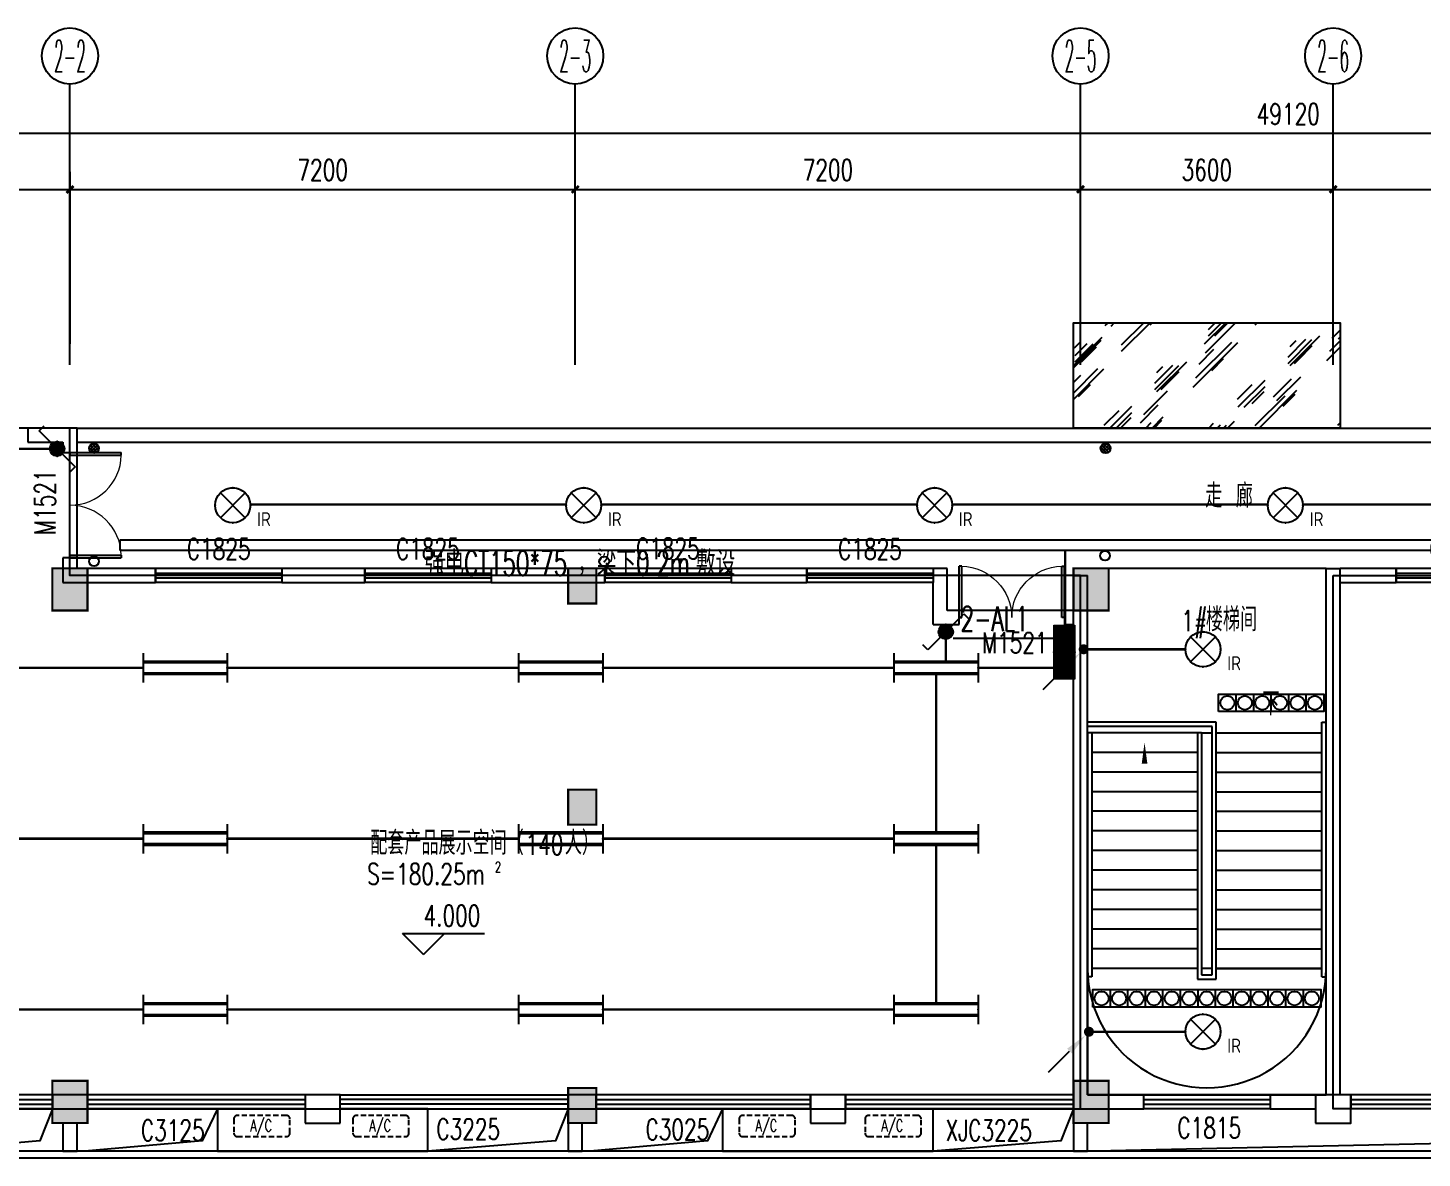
# Model space of a CAD drawing. Extents: x -9422388 to 15610651, y -1992469 to 953794.
# Drawn here: x -2870052 to -2850184, y -207483 to -191383 of the extents above; entities that cross this region are included whole.
import ezdxf
from ezdxf.enums import TextEntityAlignment as Align

# ---------------------------------------------------------------- set-up
doc = ezdxf.new("R2010")
doc.units = 0
doc.header["$LTSCALE"] = 1000
doc.linetypes.add('( Hidden )', pattern=[0.375, 0.25, -0.125])
for name, color, linetype in [('A-FLOR-HVAC', 4, 'Continuous'), ('AXIS_TEXT', 7, 'Continuous'), ('C-KZ', 2, 'Continuous'), ('C-Z-HATCH', 253, 'Continuous'), ('CABLETRAY', 4, 'Continuous'), ('DIM-箱柜', 3, 'Continuous'), ('DIM_SYMB', 3, 'Continuous'), ('EQUIP-照明', 3, 'Continuous'), ('EQUIP-箱柜', 3, 'Continuous'), ('LWIRE', 4, 'Continuous'), ('TEL_TEXT', 7, 'Continuous'), ('WINDOW_TEXT', 7, 'Continuous'), ('WIRE-照明', 1, 'Continuous')]:
    doc.layers.add(name, color=color, linetype=linetype)
doc.styles.add('_TCH_AXIS', font='COMPLEX', dxfattribs={"bigfont": 'GBCBIG'})
doc.styles.add('_TCH_DIM', font='SIMPLEX', dxfattribs={"bigfont": 'GBCBIG'})
doc.styles.add('_TCH_DIM_T3', font='SIMPLEX', dxfattribs={"width": 0.705882, "bigfont": 'GBCBIG'})
doc.styles.add('_TCH_WINDOW', font='SIMPLEX', dxfattribs={"height": 3.5, "bigfont": 'GBCBIG'})
doc.styles.add('_TEL_ATTDEF', font='GBENOR', dxfattribs={"width": 0.8, "height": 3, "bigfont": 'GBCBIG'})
doc.styles.add('_TEL_DIM', font='SIMPLEX', dxfattribs={"width": 0.8, "height": 3.5, "bigfont": 'HZTXT'})
doc.styles.add('COMPLEX', font='COMPLEX')
doc.styles.get("Standard").update_dxf_attribs({"font": 'gbenor.shx', "bigfont": 'gbcbig.shx'})
doc.dimstyles.new('_TCH_ARCH&&100', dxfattribs={"dimtxt": 297.5, "dimasz": 100, "dimexe": 250, "dimexo": 300, "dimgap": 126.25, "dimtad": 1, "dimdec": 0, "dimzin": 0, "dimdsep": 46, "dimtxsty": '_TCH_DIM_T3', "dimblk": 'ARCHTICK', "dimcen": 0.09, "dimclrt": 7, "dimazin": 2, "dimtfac": 1, "dimtdec": 0, "dimtix": 1, "dimtmove": 2, "dimatfit": 3, "dimfxl": 0, "dimtolj": 1, "dimtzin": 0, "dimarcsym": 0})

# ---------------------------------------------------------------- blocks, each defined once
blk = doc.blocks.new('KTWJ1')
at = {"layer": 'A-FLOR-HVAC', "color": 0, "linetype": '( Hidden )', "ltscale": 0.3}
blk.add_lwpolyline([(152982, -14209, 0.414214), (153032, -14259), (153732, -14259, 0.414214), (153782, -14209), (153782, -14009, 0.414214), (153732, -13959), (153032, -13959, 0.414214), (152982, -14009)], format="xyb", close=True, dxfattribs=at)
at = {"layer": 'A-FLOR-HVAC', "color": 0, "style": '_TCH_WINDOW', "width": 0.705882}
blk.add_text('A/C', height=170, dxfattribs=at).set_placement((153214, -14188))
blk = doc.blocks.new('宿舍楼柱网2')
at = {"layer": 'C-Z-HATCH'}
h = blk.add_hatch(color=0, dxfattribs=at)
h.dxf.hatch_style = 1
h.paths.add_polyline_path([(104550, 330556), (105050, 330556), (105050, 329956), (104550, 329956)])
h = blk.add_hatch(color=0, dxfattribs=at)
h.dxf.hatch_style = 1
h.paths.add_polyline_path([(111900, 330556), (112300, 330556), (112300, 330056), (111900, 330056)])
h = blk.add_hatch(color=0, dxfattribs=at)
h.dxf.hatch_style = 1
h.paths.add_polyline_path([(119100, 330556), (119600, 330556), (119600, 329956), (119100, 329956)])
h = blk.add_hatch(color=0, dxfattribs=at)
h.dxf.hatch_style = 1
h.paths.add_polyline_path([(111900, 327406), (112300, 327406), (112300, 326906), (111900, 326906)])
h = blk.add_hatch(color=0, dxfattribs=at)
h.dxf.hatch_style = 1
h.paths.add_polyline_path([(104550, 323256), (105050, 323256), (105050, 322656), (104550, 322656)])
h = blk.add_hatch(color=0, dxfattribs=at)
h.dxf.hatch_style = 1
h.paths.add_polyline_path([(119100, 323256), (119600, 323256), (119600, 322656), (119100, 322656)])
h = blk.add_hatch(color=0, dxfattribs=at)
h.dxf.hatch_style = 1
h.paths.add_polyline_path([(111900, 323156), (112300, 323156), (112300, 322656), (111900, 322656)])
at = {"layer": 'C-KZ', "color": 0, "const_width": 30}
for points in [[(104550, 330556), (105050, 330556), (105050, 329956), (104550, 329956)], [(111900, 330556), (112300, 330556), (112300, 330056), (111900, 330056)], [(119100, 330556), (119600, 330556), (119600, 329956), (119100, 329956)], [(111900, 327406), (112300, 327406), (112300, 326906), (111900, 326906)], [(104550, 323256), (105050, 323256), (105050, 322656), (104550, 322656)], [(119100, 323256), (119600, 323256), (119600, 322656), (119100, 322656)], [(111900, 323156), (112300, 323156), (112300, 322656), (111900, 322656)]]:
    blk.add_lwpolyline(points, close=True, dxfattribs=at)
blk = doc.blocks.new('$WINLIB2D$00000001')
at = {"color": 0}
for points in [[(-0.5, 0.5), (-0.5, -0.5)], [(-0.5, 0.5), (0.5, 0.5)], [(0.5, -0.5), (0.5, 0.5)], [(0.5, 0.167), (-0.5, 0.167)], [(0.5, -0.167), (-0.5, -0.167)], [(-0.5, -0.5), (0.5, -0.5)]]:
    blk.add_lwpolyline(points, dxfattribs=at)
blk = doc.blocks.new('$TCHSYS$WIN2D')
at = {"color": 0}
for p, q in [((-0.5, 0.5), (0.5, 0.5)), ((-0.5, 0.5), (-0.5, -0.5)), ((0.5, 0.5), (0.5, -0.5)), ((0.5, 0.1667), (-0.5, 0.1667)), ((0.5, -0.1667), (-0.5, -0.1667)), ((-0.5, -0.5), (0.5, -0.5))]:
    blk.add_line(p, q, dxfattribs=at)
blk = doc.blocks.new('$DorLib2D$00000002')
at = {"color": 0}
for p, q in [((-0.5, 0), (-0.5, 0.4875)), ((-0.475, 0.4875), (-0.5, 0.4875)), ((-0.475, 0), (-0.475, 0.4875)), ((0.475, 0), (0.475, 0.4875)), ((0.475, 0.4875), (0.5, 0.4875)), ((0.5, 0), (0.5, 0.4875)), ((-0.5, 0), (-0.475, 0)), ((0.5, 0), (0.475, 0))]:
    blk.add_line(p, q, dxfattribs=at)
at = {"color": 0, "lineweight": 13}
for centre, start, end in [((-0.4875, 0), 0, 88.53072), ((0.4875, 0), 91.46928, 180)]:
    blk.add_arc(centre, 0.4875, start, end, dxfattribs=at)
blk = doc.blocks.new('_ArchTick')
at = {"color": 0, "linetype": 'ByBlock', "const_width": 0.4}
blk.add_lwpolyline([(-0.5, -0.5), (0.5, 0.5)], dxfattribs=at)
blk = doc.blocks.new('*D2853')
at = {"color": 0, "lineweight": -2, "transparency": 16777216}
for p, q in [((1474530, -187593), (1474530, -184343)), ((1523650, -187593), (1523650, -184343)), ((1474530, -184593), (1523650, -184593))]:
    blk.add_line(p, q, dxfattribs=at)
at = {"layer": 'Defpoints', "color": 0, "transparency": 16777216}
for p in [(1523650, -184593), (1474530, -187893), (1523650, -187893)]:
    blk.add_point(p, dxfattribs=at)
at = {"color": 0, "lineweight": -2, "transparency": 16777216, "xscale": 100, "yscale": 100, "zscale": 100, "rotation": 180}
blk.add_blockref('_ArchTick', (1474530, -184593), dxfattribs=at)
at = {"color": 0, "lineweight": -2, "transparency": 16777216, "xscale": 100, "yscale": 100, "zscale": 100}
blk.add_blockref('_ArchTick', (1523650, -184593), dxfattribs=at)
at = {"color": 7, "transparency": 16777216, "insert": (1499090, -184318), "char_height": 297.5, "attachment_point": 5, "style": '_TCH_DIM_T3'}
blk.add_mtext('\\A1;49120', dxfattribs=at)
blk = doc.blocks.new('*D2854')
at = {"color": 0, "lineweight": -2, "transparency": 16777216}
for p, q in [((1474530, -187593), (1474530, -185143)), ((1481730, -187593), (1481730, -185143)), ((1474530, -185393), (1481730, -185393))]:
    blk.add_line(p, q, dxfattribs=at)
at = {"layer": 'Defpoints', "color": 0, "transparency": 16777216}
for p in [(1481730, -185393), (1474530, -187893), (1481730, -187893)]:
    blk.add_point(p, dxfattribs=at)
at = {"color": 0, "lineweight": -2, "transparency": 16777216, "xscale": 100, "yscale": 100, "zscale": 100, "rotation": 180}
blk.add_blockref('_ArchTick', (1474530, -185393), dxfattribs=at)
at = {"color": 0, "lineweight": -2, "transparency": 16777216, "xscale": 100, "yscale": 100, "zscale": 100}
blk.add_blockref('_ArchTick', (1481730, -185393), dxfattribs=at)
at = {"color": 7, "transparency": 16777216, "insert": (1478130, -185118), "char_height": 297.5, "attachment_point": 5, "style": '_TCH_DIM_T3'}
blk.add_mtext('\\A1;7200', dxfattribs=at)
blk = doc.blocks.new('*D2855')
at = {"color": 0, "lineweight": -2, "transparency": 16777216}
for p, q in [((1481730, -187593), (1481730, -185143)), ((1488930, -187593), (1488930, -185143)), ((1481730, -185393), (1488930, -185393))]:
    blk.add_line(p, q, dxfattribs=at)
at = {"layer": 'Defpoints', "color": 0, "transparency": 16777216}
for p in [(1488930, -185393), (1481730, -187893), (1488930, -187893)]:
    blk.add_point(p, dxfattribs=at)
at = {"color": 0, "lineweight": -2, "transparency": 16777216, "xscale": 100, "yscale": 100, "zscale": 100, "rotation": 180}
blk.add_blockref('_ArchTick', (1481730, -185393), dxfattribs=at)
at = {"color": 0, "lineweight": -2, "transparency": 16777216, "xscale": 100, "yscale": 100, "zscale": 100}
blk.add_blockref('_ArchTick', (1488930, -185393), dxfattribs=at)
at = {"color": 7, "transparency": 16777216, "insert": (1485330, -185118), "char_height": 297.5, "attachment_point": 5, "style": '_TCH_DIM_T3'}
blk.add_mtext('\\A1;7200', dxfattribs=at)
blk = doc.blocks.new('*D2856')
at = {"color": 0, "lineweight": -2, "transparency": 16777216}
for p, q in [((1488930, -187593), (1488930, -185143)), ((1496130, -187593), (1496130, -185143)), ((1488930, -185393), (1496130, -185393))]:
    blk.add_line(p, q, dxfattribs=at)
at = {"layer": 'Defpoints', "color": 0, "transparency": 16777216}
for p in [(1496130, -185393), (1488930, -187893), (1496130, -187893)]:
    blk.add_point(p, dxfattribs=at)
at = {"color": 0, "lineweight": -2, "transparency": 16777216, "xscale": 100, "yscale": 100, "zscale": 100, "rotation": 180}
blk.add_blockref('_ArchTick', (1488930, -185393), dxfattribs=at)
at = {"color": 0, "lineweight": -2, "transparency": 16777216, "xscale": 100, "yscale": 100, "zscale": 100}
blk.add_blockref('_ArchTick', (1496130, -185393), dxfattribs=at)
at = {"color": 7, "transparency": 16777216, "insert": (1492530, -185118), "char_height": 297.5, "attachment_point": 5, "style": '_TCH_DIM_T3'}
blk.add_mtext('\\A1;7200', dxfattribs=at)
blk = doc.blocks.new('*D2857')
at = {"color": 0, "lineweight": -2, "transparency": 16777216}
for p, q in [((1496130, -187593), (1496130, -185143)), ((1499730, -187593), (1499730, -185143)), ((1496130, -185393), (1499730, -185393))]:
    blk.add_line(p, q, dxfattribs=at)
at = {"layer": 'Defpoints', "color": 0, "transparency": 16777216}
for p in [(1499730, -185393), (1496130, -187893), (1499730, -187893)]:
    blk.add_point(p, dxfattribs=at)
at = {"color": 0, "lineweight": -2, "transparency": 16777216, "xscale": 100, "yscale": 100, "zscale": 100, "rotation": 180}
blk.add_blockref('_ArchTick', (1496130, -185393), dxfattribs=at)
at = {"color": 0, "lineweight": -2, "transparency": 16777216, "xscale": 100, "yscale": 100, "zscale": 100}
blk.add_blockref('_ArchTick', (1499730, -185393), dxfattribs=at)
at = {"color": 7, "transparency": 16777216, "insert": (1497930, -185118), "char_height": 297.5, "attachment_point": 5, "style": '_TCH_DIM_T3'}
blk.add_mtext('\\A1;3600', dxfattribs=at)
blk = doc.blocks.new('*D2858')
at = {"color": 0, "lineweight": -2, "transparency": 16777216}
for p, q in [((1499730, -187593), (1499730, -185143)), ((1503330, -187593), (1503330, -185143)), ((1499730, -185393), (1503330, -185393))]:
    blk.add_line(p, q, dxfattribs=at)
at = {"layer": 'Defpoints', "color": 0, "transparency": 16777216}
for p in [(1503330, -185393), (1499730, -187893), (1503330, -187893)]:
    blk.add_point(p, dxfattribs=at)
at = {"color": 0, "lineweight": -2, "transparency": 16777216, "xscale": 100, "yscale": 100, "zscale": 100, "rotation": 180}
blk.add_blockref('_ArchTick', (1499730, -185393), dxfattribs=at)
at = {"color": 0, "lineweight": -2, "transparency": 16777216, "xscale": 100, "yscale": 100, "zscale": 100}
blk.add_blockref('_ArchTick', (1503330, -185393), dxfattribs=at)
at = {"color": 7, "transparency": 16777216, "insert": (1501530, -185118), "char_height": 297.5, "attachment_point": 5, "style": '_TCH_DIM_T3'}
blk.add_mtext('\\A1;3600', dxfattribs=at)
blk = doc.blocks.new('_AXISO')
at = {"color": 0}
blk.add_circle((0, 0), 0.5, dxfattribs=at)
at = {"layer": 'AXIS_TEXT', "color": 0, "style": 'COMPLEX', "width": 1.041667}
blk.add_attdef('A', text='', height=0.56, dxfattribs=at).set_placement((-0.25, -0.28), (0.25, -0.28), align=Align.FIT)
blk = doc.blocks.new('*X41')
at = {"color": 0}
for p, q in [((-250, 33), (-83, 200)), ((-250, 68), (-118, 200)), ((-250, 104), (-154, 200)), ((-250, 139), (-189, 200)), ((-250, 174), (-224, 200)), ((-247, 0), (-47, 200)), ((-212, 0), (-12, 200)), ((-177, 0), (23, 200)), ((-141, 0), (59, 200)), ((-106, 0), (94, 200)), ((-71, 0), (129, 200)), ((-35, 0), (165, 200)), ((0, 0), (200, 200)), ((35, 0), (235, 200)), ((71, 0), (250, 179)), ((106, 0), (250, 144)), ((141, 0), (250, 109)), ((177, 0), (250, 73)), ((212, 0), (250, 38)), ((247, 0), (250, 3))]:
    blk.add_line(p, q, dxfattribs=at)
blk = doc.blocks.new('$equip$00002943')
for p, q in [((-0.75, 0.6), (-0.75, 0)), ((0.75, 0.6), (-0.75, 0.6)), ((0.75, 0), (0.75, 0.6)), ((-0.75, 0), (0.75, 0))]:
    blk.add_line(p, q)
for points, const_width in [([(-0.75, 0.3), (0.75, 0.3)], 0.6), ([(-0.75, 0.6), (-0.75, 0), (0.75, 0), (0.75, 0.6), (-0.75, 0.6), (-0.75, 0)], 0.04)]:
    blk.add_lwpolyline(points, dxfattribs=dict(const_width=const_width))
for p in [(0, 0.6), (-0.75, 0.3), (0, 0), (0.75, 0.3)]:
    blk.add_point(p)
at = {"xscale": 0.00300000000061118, "yscale": 0.00300000000061118, "zscale": 0.00300000000061118}
blk.add_blockref('*X41', (0, 0), dxfattribs=at)
at = {"color": 7, "style": '_TEL_DIM', "flags": 1}
for tag in ['A', 'REMARK']:
    blk.add_attdef(tag, text='', height=0.00002, dxfattribs=at).set_placement((0, 0), align=Align.MIDDLE_CENTER)
blk = doc.blocks.new('$equip$00001160')
for p, q in [((-1.2, 0.417), (-1.2, -0.417)), ((1.2, 0.417), (1.2, -0.417)), ((-1.2, 0.167), (1.2, 0.167)), ((-1.2, -0.167), (1.2, -0.167))]:
    blk.add_line(p, q)
at = {"const_width": 0.1}
for points in [[(-1.2, 0.167), (1.2, 0.167)], [(-1.2, -0.167), (1.2, -0.167)]]:
    blk.add_lwpolyline(points, dxfattribs=at)
at = {"layer": 'EQUIP-照明'}
for p in [(-1.2, 0), (0, 0.167), (1.2, 0), (0, -0.167)]:
    blk.add_point(p, dxfattribs=at)
at = {"layer": 'EQUIP-照明', "flags": 9}
blk.add_attdef('A', (0, 0), '', height=0.00002, dxfattribs=at)
blk = doc.blocks.new('$equip$00001208')
for p, q in [((0.147, 0.356), (0.512, 0.72)), ((0.512, 0.72), (0.653, 0.579)), ((-0.147, 0.061), (-0.512, -0.304)), ((-0.512, -0.304), (-0.653, -0.162))]:
    blk.add_line(p, q)
blk.add_circle((0, 0.208), 0.208)
for points in [[(0, 0.417), (0, 0.417), (-0.104, 0.389), (0.104, 0.389)], [(-0.18, 0.312), (0.18, 0.312), (-0.208, 0.208), (0.208, 0.208)], [(-0.18, 0.104), (0.18, 0.104), (-0.208, 0.208), (0.208, 0.208)], [(-0.104, 0.389), (0.104, 0.389), (-0.18, 0.312), (0.18, 0.312)], [(-0.104, 0.028), (0.104, 0.028), (-0.18, 0.104), (0.18, 0.104)], [(0, 0), (0, 0), (-0.104, 0.028), (0.104, 0.028)]]:
    blk.add_solid(points)
at = {"layer": 'EQUIP-照明'}
for p in [(0, 0.417), (-0.208, 0.208), (0, 0), (0.208, 0.208)]:
    blk.add_point(p, dxfattribs=at)
at = {"layer": 'EQUIP-照明', "flags": 9}
blk.add_attdef('A', (0, 0), '', height=0.00002, dxfattribs=at)
blk = doc.blocks.new('$equip$00002530')
for p, q in [((-0.354, 0.354), (0.354, -0.354)), ((0.354, 0.354), (-0.354, -0.354))]:
    blk.add_line(p, q)
at = {"const_width": 0.04}
blk.add_lwpolyline([(0, 0.5, -1), (0, -0.5, -1), (0, 0.5, -2.479085)], format="xyb", dxfattribs=at)
blk.add_circle((0, 0), 0.5)
for p in [(0, 0.5), (-0.5, 0), (0.5, 0), (0, -0.5)]:
    blk.add_point(p)
at = {"color": 7, "style": '_TEL_DIM', "flags": 1}
blk.add_attdef('A', text='', height=0.00002, dxfattribs=at).set_placement((0, 0), align=Align.MIDDLE_CENTER)
at = {"color": 7, "style": '_TEL_DIM'}
blk.add_attdef('$TEXT$', text='', height=0.4, dxfattribs=at).set_placement((0.887, -0.396), align=Align.MIDDLE_CENTER)
blk = doc.blocks.new('$TelecSys$00000081')
for p, q in [((0.104, 0.104), (0.104, 0.104)), ((-0.104, -0.104), (-0.104, -0.104)), ((-1.15, -1.15), (-0.55, -0.55))]:
    blk.add_line(p, q)
at = {"const_width": 0.142}
blk.add_lwpolyline([(0.071, 0, 1), (-0.071, 0, 1)], format="xyb", close=True, dxfattribs=at)
blk.add_solid([(-0.62, -0.48), (-0.48, -0.62), (-0.1, -0.1)])
at = {"width": 0.8, "flags": 9}
blk.add_attdef('A', (0, 0), '', height=0.00002, rotation=180, dxfattribs=at)
blk = doc.blocks.new('34214')
h = blk.add_hatch()
h.set_pattern_fill('玻璃2', color=8, scale=100)
h.set_pattern_definition([(45, (788980.6, 205342.2), (9e-14, 1527.3506), [600, -360, 600, -360, 240, -523.2816]), (45, (788950.6, 205372.2), (9e-14, 1527.3506), [480, -600, 360, -360, 420, -463.2816]), (45, (788950.6, 205462.2), (9e-14, 1527.3506), [360, -720, 240, -360, 540, -463.2816]), (45, (789040.6, 205372.2), (9e-14, 1527.3506), [360, -720, 300, -1303.2815]), (45, (789130.6, 205462.2), (9e-14, 1527.3506), [180, -900, 120, -1483.2815]), (45, (788980.6, 205612.2), (9e-14, 1527.3506), [120, -900, 120, -480, 300, -763.2816]), (45, (789520.6, 205522.2), (9e-14, 1527.3506), [600, -900, 720, -475.2816]), (45, (789520.6, 205432.2), (9e-14, 1527.3506), [840, -600, 900, -355.2816]), (45, (789670.6, 205552.2), (-2e-13, -1697.0563), [600, -840, 480, -763.2816]), (45, (789580.6, 205732.2), (9e-14, 1527.3506), [300, -1200, 360, -823.2816]), (45, (789760.6, 205642.2), (9e-14, 1527.3506), [240, -1200, 240, -1003.2815])])
h.paths.add_polyline_path([(1496029.8, -188792.6), (1496029.8, -187292.6), (1499829.8, -187292.6), (1499829.8, -188792.6)])
h = blk.add_hatch()
h.set_pattern_fill('ANSI37', color=8, scale=20)
h.set_pattern_definition([(45, (427765.595, 194924.172), (-22.4506403, 22.4506403), []), (135, (427765.595, 194924.172), (-22.4506403, -22.4506403), [])])
edge = h.paths.add_edge_path()
edge.add_arc((1482073.1, -189080.4), 70, 0, 360)
h = blk.add_hatch()
h.set_pattern_fill('ANSI37', color=8, scale=20)
h.set_pattern_definition([(45, (442178.676, 194924.172), (-22.4506403, 22.4506403), []), (135, (442178.676, 194924.172), (-22.4506403, -22.4506403), [])])
edge = h.paths.add_edge_path()
edge.add_arc((1496486.1, -189080.4), 70, 0, 360)
at = {"color": 8}
for p, q in [((1481729.8, -187892.6), (1481729.8, -183892.6)), ((1488929.8, -187892.6), (1488929.8, -183892.6)), ((1496129.8, -187892.6), (1496129.8, -183892.6)), ((1499729.8, -187892.6), (1499729.8, -183892.6)), ((1481829.8, -188792.6), (1481129.8, -188792.6)), ((1481129.8, -188792.6), (1481129.8, -188992.6)), ((1481829.8, -188792.6), (1517829.8, -188792.5)), ((1481829.8, -189142.6), (1481829.8, -188792.6)), ((1481129.8, -188992.6), (1481629.8, -188992.6)), ((1481629.8, -188992.6), (1481629.8, -189142.6)), ((1481829.8, -188992.6), (1517829.8, -188992.5)), ((1481629.8, -189142.6), (1481829.8, -189142.6)), ((1481829.8, -190642.6), (1481829.8, -189142.6)), ((1481829.8, -190642.6), (1481629.8, -190642.6)), ((1481629.8, -190642.6), (1481629.8, -190992.6)), ((1481829.8, -190792.6), (1481829.8, -190642.6)), ((1482949.8, -190792.6), (1481829.8, -190792.6)), ((1482949.8, -190992.6), (1482949.8, -190792.6)), ((1485929.8, -190792.6), (1484749.8, -190792.6)), ((1484749.8, -190792.6), (1484749.8, -190992.6)), ((1485929.8, -190992.6), (1485929.8, -190792.6)), ((1489349.8, -190792.6), (1487729.8, -190792.6)), ((1487729.8, -190792.6), (1487729.8, -190992.6)), ((1489349.8, -190992.6), (1489349.8, -190792.6)), ((1492229.8, -190792.6), (1491149.8, -190792.6)), ((1491149.8, -190792.6), (1491149.8, -190992.6)), ((1492229.8, -190992.6), (1492229.8, -190792.6)), ((1494229.8, -190792.6), (1494029.8, -190792.6)), ((1494029.8, -190792.6), (1494029.8, -190992.6)), ((1494229.8, -191392.6), (1494229.8, -190792.6)), ((1496029.8, -191492.6), (1496029.8, -190892.6)), ((1496029.8, -190892.6), (1496229.8, -190892.6)), ((1496229.8, -191492.6), (1496229.8, -190892.6)), ((1499629.8, -198292.6), (1499629.8, -190792.6)), ((1499629.8, -190792.6), (1499829.8, -190792.6)), ((1500629.8, -190792.6), (1499829.8, -190792.6)), ((1499829.8, -198292.6), (1499829.8, -190792.6)), ((1500629.8, -190992.6), (1500629.8, -190792.6)), ((1481629.8, -190992.6), (1482949.8, -190992.6)), ((1484749.8, -190992.6), (1485929.8, -190992.6)), ((1487729.8, -190992.6), (1489349.8, -190992.6)), ((1491149.8, -190992.6), (1492229.8, -190992.6)), ((1494029.8, -191592.6), (1494029.8, -190992.6)), ((1499829.8, -190992.6), (1500629.8, -190992.6)), ((1494399.8, -191392.6), (1494229.8, -191392.6)), ((1494399.8, -191592.6), (1494399.8, -191392.6)), ((1495899.8, -191392.6), (1494399.8, -191392.6)), ((1496029.8, -191392.6), (1495899.8, -191392.6)), ((1495899.8, -191392.6), (1495899.8, -191592.6)), ((1496029.8, -198492.6), (1496029.8, -191492.6)), ((1496229.8, -198292.6), (1496229.8, -191492.6)), ((1494029.8, -191592.6), (1494399.8, -191592.6)), ((1495899.8, -191592.6), (1496029.8, -191592.6)), ((1498064.8, -192982.6), (1496229.8, -192982.6)), ((1496229.8, -193042.6), (1496229.8, -192982.6)), ((1498004.8, -193042.6), (1496229.8, -193042.6)), ((1498004.8, -196582.6), (1498004.8, -193042.6)), ((1498064.8, -196642.6), (1498064.8, -192982.6)), ((1499569.8, -196612.6), (1499569.8, -192982.6)), ((1499569.8, -192982.6), (1499629.8, -192982.6)), ((1499629.8, -196612.6), (1499629.8, -192982.6)), ((1496229.8, -193132.6), (1496229.8, -196492.6)), ((1496289.8, -193132.6), (1496229.8, -193132.6)), ((1496229.8, -193132.6), (1496229.8, -196612.6)), ((1496289.8, -193132.6), (1496229.8, -193132.6)), ((1497794.8, -193132.6), (1496289.8, -193132.6)), ((1496289.8, -193132.6), (1496289.8, -196612.6)), ((1497854.8, -193132.6), (1497794.8, -193132.6)), ((1497794.8, -193132.6), (1497794.8, -196642.6)), ((1497854.8, -193132.6), (1497794.8, -193132.6)), ((1497854.8, -193132.6), (1497854.8, -196492.6)), ((1497854.8, -193132.6), (1497854.8, -196582.6)), ((1497854.8, -193132.6), (1498004.8, -193132.6)), ((1498004.8, -196492.6), (1498004.8, -193132.6)), ((1498064.8, -193132.6), (1499569.8, -193132.6)), ((1499629.8, -196492.6), (1499629.8, -193132.6)), ((1497794.8, -193412.6), (1496289.8, -193412.6)), ((1498064.8, -193412.6), (1499569.8, -193412.6)), ((1497794.8, -193692.6), (1496289.8, -193692.6)), ((1498064.8, -193692.6), (1499569.8, -193692.6)), ((1497794.8, -193972.6), (1496289.8, -193972.6)), ((1498064.8, -193972.6), (1499569.8, -193972.6)), ((1497794.8, -194252.6), (1496289.8, -194252.6)), ((1498064.8, -194252.6), (1499569.8, -194252.6)), ((1497794.8, -194532.6), (1496289.8, -194532.6)), ((1498064.8, -194532.6), (1499569.8, -194532.6)), ((1497794.8, -194812.6), (1496289.8, -194812.6)), ((1498064.8, -194812.6), (1499569.8, -194812.6)), ((1497794.8, -195092.6), (1496289.8, -195092.6)), ((1498064.8, -195092.6), (1499569.8, -195092.6)), ((1497794.8, -195372.6), (1496289.8, -195372.6)), ((1498064.8, -195372.6), (1499569.8, -195372.6)), ((1497794.8, -195652.6), (1496289.8, -195652.6)), ((1498064.8, -195652.6), (1499569.8, -195652.6)), ((1486767.3, -196292.6), (1486467.3, -195992.6)), ((1486467.3, -195992.6), (1487638.1, -195992.6)), ((1486767.3, -196292.6), (1487067.3, -195992.6)), ((1497794.8, -195932.6), (1496289.8, -195932.6)), ((1498064.8, -195932.6), (1499569.8, -195932.6)), ((1497794.8, -196212.6), (1496289.8, -196212.6)), ((1498064.8, -196212.6), (1499569.8, -196212.6)), ((1496229.8, -196492.6), (1496229.8, -196612.6)), ((1496289.8, -196612.6), (1496229.8, -196612.6)), ((1496229.8, -196612.6), (1496229.8, -198292.6)), ((1497794.8, -196492.6), (1496289.8, -196492.6)), ((1497794.8, -196492.6), (1496289.8, -196492.6)), ((1497794.8, -196642.6), (1498064.8, -196642.6)), ((1498004.8, -196492.6), (1497854.8, -196492.6)), ((1497854.8, -196582.6), (1498004.8, -196582.6)), ((1498064.8, -196492.6), (1499569.8, -196492.6)), ((1499569.8, -196492.6), (1498064.8, -196492.6)), ((1499569.8, -196612.6), (1499629.8, -196612.6)), ((1499629.8, -196612.6), (1499629.8, -196492.6)), ((1499629.8, -198292.6), (1499629.8, -196612.6)), ((1481979.8, -198292.6), (1481479.8, -198292.6)), ((1481479.8, -198292.6), (1481479.8, -198492.6)), ((1481979.8, -198492.6), (1481979.8, -198292.6)), ((1485579.8, -198292.6), (1485079.8, -198292.6)), ((1485079.8, -198292.6), (1485079.8, -198692.6)), ((1485579.8, -198692.6), (1485579.8, -198292.6)), ((1489229.8, -198292.6), (1488829.8, -198292.6)), ((1488829.8, -198292.6), (1488829.8, -198492.6)), ((1489229.8, -198492.6), (1489229.8, -198292.6)), ((1492779.8, -198292.6), (1492279.8, -198292.6)), ((1492279.8, -198292.6), (1492279.8, -198692.6)), ((1492779.8, -198692.6), (1492779.8, -198292.6)), ((1496029.8, -198492.6), (1496029.8, -198292.6)), ((1497029.8, -198292.6), (1496229.8, -198292.6)), ((1496229.8, -198292.6), (1499629.8, -198292.6)), ((1497029.8, -198492.6), (1497029.8, -198292.6)), ((1499479.8, -198292.6), (1498829.8, -198292.6)), ((1498829.8, -198292.6), (1498829.8, -198492.6)), ((1499629.8, -198292.6), (1499479.8, -198292.6)), ((1499979.8, -198292.6), (1499829.8, -198292.6)), ((1499979.8, -198692.6), (1499979.8, -198292.6)), ((1481479.8, -198492.6), (1481979.8, -198492.6)), ((1488829.8, -198492.6), (1489229.8, -198492.6)), ((1496029.8, -198492.6), (1497029.8, -198492.6)), ((1498829.8, -198492.6), (1499479.8, -198492.6)), ((1499479.8, -198492.6), (1499479.8, -198692.6)), ((1485079.8, -198692.6), (1485579.8, -198692.6)), ((1492279.8, -198692.6), (1492779.8, -198692.6)), ((1499479.8, -198692.6), (1499979.8, -198692.6))]:
    blk.add_line(p, q, dxfattribs=at)
for points in [[(1496029.8, -188792.6), (1496029.8, -187292.6), (1499829.8, -187292.6), (1499829.8, -188792.6)], [(1496129.8, -198492.6), (1496129.8, -190892.6), (1481729.8, -190892.6), (1481729.8, -188792.6), (1474429.8, -188792.6), (1474429.8, -198492.6)], [(1499729.8, -190892.6), (1512029.8, -190892.6), (1512029.8, -198492.6), (1499729.8, -198492.6)], [(1498097.3, -192832.6), (1498097.3, -192582.6), (1499597.3, -192582.6), (1499597.3, -192832.6)], [(1496304.8, -197042.6), (1496304.8, -196792.6), (1499554.8, -196792.6), (1499554.8, -197042.6)], [(1499479.8, -198692.6), (1499979.8, -198692.6), (1499979.8, -198292.6), (1499479.8, -198292.6)], [(1481629.8, -199092.6), (1481829.8, -199092.6), (1481829.8, -198692.6), (1481629.8, -198692.6)], [(1488829.8, -199092.6), (1489029.8, -199092.6), (1489029.8, -198692.6), (1488829.8, -198692.6)], [(1496029.8, -199092.6), (1496229.8, -199092.6), (1496229.8, -198692.6), (1496029.8, -198692.6)]]:
    blk.add_lwpolyline(points, close=True, dxfattribs=at)
for points in [[(1517829.8, -199192.6), (1475329.8, -199192.6, -0.4142134), (1473729.8, -197592.6), (1473729.8, -189492.6, -0.4142137), (1474429.8, -188792.6), (1474429.8, -188792.6)], [(1517829.8, -199092.6), (1475329.8, -199092.6, -0.4142134), (1473829.8, -197592.6), (1473829.8, -189492.6, -0.4142137), (1474429.8, -188892.6), (1474429.8, -188892.6)]]:
    blk.add_lwpolyline(points, format="xyb", dxfattribs=at)
for points in [[(1499629.8, -190792.6), (1496529.8, -190792.6)], [(1498347.3, -192832.6), (1498347.3, -192582.6)], [(1498597.3, -192832.6), (1498597.3, -192582.6)], [(1498847.3, -192832.6), (1498847.3, -192582.6)], [(1499097.3, -192832.6), (1499097.3, -192582.6)], [(1499347.3, -192832.6), (1499347.3, -192582.6)], [(1496304.8, -197042.6), (1496304.8, -196792.6)], [(1496554.8, -197042.6), (1496554.8, -196792.6)], [(1496804.8, -197042.6), (1496804.8, -196792.6)], [(1497054.8, -197042.6), (1497054.8, -196792.6)], [(1497304.8, -197042.6), (1497304.8, -196792.6)], [(1497554.8, -197042.6), (1497554.8, -196792.6)], [(1497804.8, -197042.6), (1497804.8, -196792.6)], [(1498054.8, -197042.6), (1498054.8, -196792.6)], [(1498304.8, -197042.6), (1498304.8, -196792.6)], [(1498554.8, -197042.6), (1498554.8, -196792.6)], [(1498804.8, -197042.6), (1498804.8, -196792.6)], [(1499054.8, -197042.6), (1499054.8, -196792.6)], [(1499304.8, -197042.6), (1499304.8, -196792.6)], [(1481479.8, -198492.6), (1481298.6, -198947.3), (1479629.8, -199092.6)], [(1483829.8, -198492.6), (1483612.3, -198947.3), (1481943.5, -199092.6)], [(1485079.8, -198492.6), (1483829.8, -198492.6), (1483829.8, -199092.6), (1486829.8, -199092.6), (1486829.8, -198492.6), (1485579.8, -198492.6)], [(1488829.8, -198492.6), (1488648.6, -198947.3), (1486829.8, -199092.6)], [(1491029.8, -198492.6), (1490812.3, -198947.3), (1489143.5, -199092.6)], [(1492279.8, -198492.6), (1491029.8, -198492.6), (1491029.8, -199092.6), (1494029.8, -199092.6), (1494029.8, -198492.6), (1492779.8, -198492.6)], [(1496029.8, -198492.6), (1495848.6, -198947.3), (1494029.8, -199092.6)], [(1503229.8, -198492.6), (1503048.6, -198947.3), (1496343.5, -199092.6)]]:
    blk.add_lwpolyline(points, dxfattribs=at)
for centre, radius in [((1482073.1, -189080.4), 70), ((1496486.1, -189080.4), 70), ((1482073.1, -190692), 70), ((1489342.1, -190692), 70), ((1496479.3, -190611.1), 70), ((1498222.3, -192707.6), 100), ((1498472.3, -192707.6), 100), ((1498719.8, -192707.6), 100), ((1498972.3, -192707.6), 100), ((1499222.3, -192707.6), 100), ((1499469.8, -192707.6), 100), ((1496429.8, -196917.6), 100), ((1496679.8, -196917.6), 100), ((1496929.8, -196917.6), 100), ((1497177.3, -196917.6), 100), ((1497429.8, -196917.6), 100), ((1497429.8, -196917.6), 100), ((1497679.8, -196917.6), 100), ((1497927.3, -196917.6), 100), ((1498179.8, -196917.6), 100), ((1498179.8, -196917.6), 100), ((1498429.8, -196917.6), 100), ((1498677.3, -196917.6), 100), ((1498929.8, -196917.6), 100), ((1499179.8, -196917.6), 100), ((1499427.3, -196917.6), 100)]:
    blk.add_circle(centre, radius, dxfattribs=at)
blk.add_arc((1497929.8, -196492.6), 1700, 179.99984, 0, dxfattribs=at)
at = {"layer": 'DIM_SYMB', "color": 8}
blk.add_lwpolyline([(1498817.3, -192992.6, 0, 0, 0), (1498817.3, -197392.6, 0, 0, 0), (1497042.3, -197392.6, 0, 0, 0), (1497042.3, -193272.6, 0, 80, 0), (1497042.3, -193572.6, 0, 0, 0)], format="xyseb", dxfattribs=at)
at = {"color": 8}
ref = blk.add_blockref('_AXISO', (1481729.8, -183492.6), dxfattribs=dict(at, xscale=800, yscale=800, zscale=800))
ref.add_attrib('A', '2-2', dxfattribs={"layer": 'AXIS_TEXT', "color": 8, "height": 452.55, "style": '_TCH_AXIS', "width": 0.35}).set_placement((1481503.5, -183718.8), (1481956.1, -183718.8), align=Align.FIT)
ref = blk.add_blockref('_AXISO', (1488929.8, -183492.6), dxfattribs=dict(at, xscale=800, yscale=800, zscale=800))
ref.add_attrib('A', '2-3', dxfattribs={"layer": 'AXIS_TEXT', "color": 8, "height": 452.55, "style": '_TCH_AXIS', "width": 0.35}).set_placement((1488703.5, -183718.8), (1489156.1, -183718.8), align=Align.FIT)
ref = blk.add_blockref('_AXISO', (1496129.8, -183492.6), dxfattribs=dict(at, xscale=800, yscale=800, zscale=800))
ref.add_attrib('A', '2-5', dxfattribs={"layer": 'AXIS_TEXT', "color": 8, "height": 452.55, "style": '_TCH_AXIS', "width": 0.35}).set_placement((1495903.5, -183718.8), (1496356.1, -183718.8), align=Align.FIT)
ref = blk.add_blockref('_AXISO', (1499729.8, -183492.6), dxfattribs=dict(at, xscale=800, yscale=800, zscale=800))
ref.add_attrib('A', '2-6', dxfattribs={"layer": 'AXIS_TEXT', "color": 8, "height": 452.55, "style": '_TCH_AXIS', "width": 0.35}).set_placement((1499503.5, -183718.8), (1499956.1, -183718.8), align=Align.FIT)
ref = blk.add_blockref('$DorLib2D$00000002', (1481729.8, -189892.6), dxfattribs=dict(at, xscale=-1500, yscale=-1500, zscale=200, rotation=89.99999999999332))
ref.add_attrib('A', 'M1521', (1481523.6, -190317.6), dxfattribs={"layer": 'WINDOW_TEXT', "color": 8, "height": 297.5, "rotation": 90, "style": '_TCH_WINDOW', "width": 0.705882})
ref = blk.add_blockref('$TCHSYS$WIN2D', (1483849.8, -190892.6), dxfattribs=dict(at, xscale=1800, yscale=-200, zscale=200, rotation=180))
ref.add_attrib('A', 'C1825', (1483394.8, -190664.7), dxfattribs={"layer": 'WINDOW_TEXT', "color": 8, "height": 297.5, "style": '_TCH_WINDOW', "width": 0.705882})
ref = blk.add_blockref('$TCHSYS$WIN2D', (1486829.8, -190892.6), dxfattribs=dict(at, xscale=1800, yscale=-200, zscale=200, rotation=180))
ref.add_attrib('A', 'C1825', (1486374.8, -190664.7), dxfattribs={"layer": 'WINDOW_TEXT', "color": 8, "height": 297.5, "style": '_TCH_WINDOW', "width": 0.705882})
ref = blk.add_blockref('$TCHSYS$WIN2D', (1490249.8, -190892.6), dxfattribs=dict(at, xscale=1800, yscale=-200, zscale=200, rotation=180))
ref.add_attrib('A', 'C1825', (1489794.8, -190659), dxfattribs={"layer": 'WINDOW_TEXT', "color": 8, "height": 297.5, "style": '_TCH_WINDOW', "width": 0.705882})
ref = blk.add_blockref('$TCHSYS$WIN2D', (1493129.8, -190892.6), dxfattribs=dict(at, xscale=1800, yscale=-200, zscale=200, rotation=180))
ref.add_attrib('A', 'C1825', (1492674.8, -190666.8), dxfattribs={"layer": 'WINDOW_TEXT', "color": 8, "height": 297.5, "style": '_TCH_WINDOW', "width": 0.705882})
ref = blk.add_blockref('$TCHSYS$WIN2D', (1501529.8, -190892.6), dxfattribs=dict(at, xscale=-1800, yscale=200, zscale=200, rotation=359.9999999999954))
ref.add_attrib('A', 'C1825', (1501099.5, -190666.4), dxfattribs={"layer": 'WINDOW_TEXT', "color": 8, "height": 297.5, "style": '_TCH_WINDOW', "width": 0.705882})
for name, p in [('宿舍楼柱网2', (1376929.4, -521348.5)), ('KTWJ1', (1331082.3, -184626.5)), ('KTWJ1', (1332778.6, -184626.5)), ('KTWJ1', (1338282.3, -184626.5)), ('KTWJ1', (1340076.8, -184626.5))]:
    blk.add_blockref(name, p, dxfattribs=at)
ref = blk.add_blockref('$DorLib2D$00000002', (1495149.8, -191492.6), dxfattribs=dict(at, xscale=1500, yscale=-1500, zscale=200, rotation=180))
ref.add_attrib('A', 'M1521', (1494724.8, -192001.2), dxfattribs={"layer": 'WINDOW_TEXT', "color": 8, "height": 297.5, "style": '_TCH_WINDOW', "width": 0.705882})
ref = blk.add_blockref('$TCHSYS$WIN2D', (1479929.8, -198392.6), dxfattribs=dict(at, xscale=-3100, yscale=200, zscale=200, rotation=359.9999999999977))
ref.add_attrib('A', 'C3125', (1479971.5, -198928.1), dxfattribs={"layer": 'WINDOW_TEXT', "color": 8, "height": 297.5, "style": '_TCH_WINDOW', "width": 0.705882})
ref = blk.add_blockref('$TCHSYS$WIN2D', (1483529.8, -198392.6), dxfattribs=dict(at, xscale=-3100, yscale=200, zscale=200, rotation=359.9999999999977))
ref.add_attrib('A', 'C3125', (1482740.1, -198945.5), dxfattribs={"layer": 'WINDOW_TEXT', "color": 8, "height": 297.5, "style": '_TCH_WINDOW', "width": 0.705882})
ref = blk.add_blockref('$TCHSYS$WIN2D', (1487204.8, -198392.6), dxfattribs=dict(at, xscale=3250, yscale=-200, zscale=200, rotation=359.9999999999977))
ref.add_attrib('A', 'C3225', (1486949.9, -198929.4), dxfattribs={"layer": 'WINDOW_TEXT', "color": 8, "height": 297.5, "style": '_TCH_WINDOW', "width": 0.705882})
ref = blk.add_blockref('$TCHSYS$WIN2D', (1490754.8, -198392.6), dxfattribs=dict(at, xscale=-3050.051462580916, yscale=-200, zscale=200, rotation=359.9999999999977))
ref.add_attrib('A', 'C3025', (1489930.4, -198933.5), dxfattribs={"layer": 'WINDOW_TEXT', "color": 8, "height": 297.5, "style": '_TCH_WINDOW', "width": 0.705882})
ref = blk.add_blockref('$TCHSYS$WIN2D', (1494404.8, -198392.6), dxfattribs=dict(at, xscale=-3250, yscale=200, zscale=200, rotation=359.9999999999972))
ref.add_attrib('A', 'XJC3225', (1494205.6, -198947.2), dxfattribs={"layer": 'WINDOW_TEXT', "color": 8, "height": 297.5, "style": '_TCH_WINDOW', "width": 0.705882})
ref = blk.add_blockref('$WINLIB2D$00000001', (1497929.8, -198392.6), dxfattribs=dict(at, xscale=-1800, yscale=200, zscale=200, rotation=359.9999999999926))
ref.add_attrib('A', 'C1815', (1497509.8, -198910.2), dxfattribs={"layer": 'WINDOW_TEXT', "color": 8, "height": 297.5, "style": '_TCH_WINDOW', "width": 0.705882})
ref = blk.add_blockref('$TCHSYS$WIN2D', (1501604.8, -198392.6), dxfattribs=dict(at, xscale=-3250, yscale=200, zscale=200, rotation=359.9999999999926))
ref.add_attrib('A', 'C3225', (1501397.6, -198925.9), dxfattribs={"layer": 'WINDOW_TEXT', "color": 8, "height": 297.5, "style": '_TCH_WINDOW', "width": 0.705882})
at = {"color": 8, "style": '_TCH_DIM'}
for s, height, p in [('走', 337.6, (1497907.2, -189926.4)), ('廊', 337.6, (1498343, -189926.4)), ('楼梯间', 337.59, (1497916.2, -191688.6)), ('配套产品展示空间（', 337.59, (1486009.5, -194871.5)), ('人）', 337.59, (1488781.2, -194871.5))]:
    blk.add_text(s, height=height, dxfattribs=at).set_placement(p)
at = {"color": 8, "style": '_TCH_DIM', "width": 0.705882}
for s, height, p in [('1#', 297.5, (1497566.2, -191688.6)), ('140', 297.5, (1488221.2, -194871.5)), ('S=180.25m', 297.5, (1485963.7, -195294.7)), ('2', 148.8, (1487783.7, -195119.7)), ('4.000', 297.5, (1486768.1, -195887.6))]:
    blk.add_text(s, height=height, dxfattribs=at).set_placement(p)
at = {"layer": 'DIM_SYMB', "color": 7, "style": '_TCH_DIM'}
blk.add_text('下', height=337.6, dxfattribs=at).set_placement((1498722.4, -192887.6))
at = {"color": 8}
for p1, p2, distance, picture, middle in [((1474529.8, -187892.6), (1523649.8, -187892.6), 3300, '*D2853', (1499089.8, -184317.6)), ((1474529.8, -187892.6), (1481729.8, -187892.6), 2500, '*D2854', (1478129.8, -185117.6)), ((1481729.8, -187892.6), (1488929.8, -187892.6), 2500, '*D2855', (1485329.8, -185117.6)), ((1488929.8, -187892.6), (1496129.8, -187892.6), 2500, '*D2856', (1492529.8, -185117.6)), ((1496129.8, -187892.6), (1499729.8, -187892.6), 2500, '*D2857', (1497929.8, -185117.6)), ((1499729.8, -187892.6), (1503329.8, -187892.6), 2500, '*D2858', (1501529.8, -185117.6))]:
    dim = blk.add_aligned_dim(p1=p1, p2=p2, distance=distance, dimstyle='_TCH_ARCH&&100', dxfattribs=at)
    dim.commit()
    dim.dimension.update_dxf_attribs({"geometry": picture, "text_midpoint": middle})

msp = doc.modelspace()

# ---------------------------------------------------------------- linework, layer by layer
at = {"layer": 'CABLETRAY'}
for p, q in [((-2868739.13088, -198827.63092), (-2868739.13088, -198677.63092)), ((-2868739.13088, -198677.63092), (-2827606.93721, -198677.63092)), ((-2827606.93721, -198827.63092), (-2868739.13088, -198827.63092))]:
    msp.add_line(p, q, dxfattribs=at)
at = {"layer": 'DIM-箱柜'}
for p, q in [((-2855639.28405, -200082.19694), (-2856865.78405, -200082.19694)), ((-2855431.93721, -200082.19694), (-2855639.28405, -200082.19694))]:
    msp.add_line(p, q, dxfattribs=at)
at = {"layer": 'WIRE-照明', "linetype": 'Continuous', "const_width": 35}
for points in [[(-2873171.63088, -197378.76527), (-2869740.27054, -197378.76527)], [(-2866882.23131, -198171.26396), (-2862381.64432, -198171.26396)], [(-2861882.23131, -198171.26396), (-2857381.64432, -198171.26396)], [(-2856882.23131, -198171.26396), (-2852381.64432, -198171.26396)], [(-2851882.23131, -198171.26396), (-2847381.64432, -198171.26396)], [(-2855269.43721, -199901.13092), (-2855269.43721, -198827.63092)], [(-2856971.82915, -200416.70872), (-2856971.82915, -200091.59355)], [(-2855006.9334, -200235.37015), (-2853556.9334, -200235.37015)], [(-2868409.93719, -200500.04299), (-2872559.93719, -200500.04345)], [(-2863059.93719, -200500.04252), (-2867209.93719, -200500.04299)], [(-2857709.93719, -200500.04205), (-2861859.93719, -200500.04252)], [(-2857109.93716, -202850.04205), (-2857109.93719, -200583.37538)], [(-2856509.93719, -200500.04205), (-2855431.93721, -200500.04205)], [(-2868409.93716, -202933.37632), (-2872559.93716, -202933.37679)], [(-2863059.93716, -202933.37585), (-2867209.93716, -202933.37632)], [(-2857709.93716, -202933.37538), (-2861859.93716, -202933.37585)], [(-2857109.93714, -205283.37538), (-2857109.93716, -203016.70872)], [(-2868409.93714, -205366.70965), (-2872559.93714, -205366.71012)], [(-2863059.93714, -205366.70919), (-2867209.93714, -205366.70965)], [(-2857709.93714, -205366.70872), (-2861859.93714, -205366.70919)], [(-2854931.93721, -205683.37515), (-2853556.9334, -205683.37515)]]:
    msp.add_lwpolyline(points, dxfattribs=at)

# ---------------------------------------------------------------- block references
msp.add_blockref('34214', (-4351181.75199, -8290.8043))
at = {"layer": 'EQUIP-照明', "xscale": 500, "yscale": 500, "zscale": 500}
for p, rotation in [((-2869531.93721, -197378.76527), 90), ((-2856971.82915, -199883.26022), 180)]:
    msp.add_blockref('$equip$00001208', p, dxfattribs=dict(at, rotation=rotation))
at = {"layer": 'EQUIP-照明'}
ref = msp.add_blockref('$equip$00002530', (-2867131.93782, -198183.37437), dxfattribs=dict(at, xscale=500, yscale=500, zscale=500))
ref.add_attrib('$TEXT$', 'IR', dxfattribs={"layer": '0', "color": 7, "height": 200, "style": '_TEL_ATTDEF'}).set_placement((-2866688.30907, -198381.31832), align=Align.MIDDLE_CENTER)
ref = msp.add_blockref('$equip$00002530', (-2862131.93782, -198183.37437), dxfattribs=dict(at, xscale=500, yscale=500, zscale=500))
ref.add_attrib('$TEXT$', 'IR', dxfattribs={"layer": '0', "color": 7, "height": 200, "style": '_TEL_ATTDEF'}).set_placement((-2861688.30907, -198381.31832), align=Align.MIDDLE_CENTER)
ref = msp.add_blockref('$equip$00002530', (-2857131.93782, -198183.37437), dxfattribs=dict(at, xscale=500, yscale=500, zscale=500))
ref.add_attrib('$TEXT$', 'IR', dxfattribs={"layer": '0', "color": 7, "height": 200, "style": '_TEL_ATTDEF'}).set_placement((-2856688.30907, -198381.31832), align=Align.MIDDLE_CENTER)
ref = msp.add_blockref('$equip$00002530', (-2852131.93782, -198183.37437), dxfattribs=dict(at, xscale=500, yscale=500, zscale=500))
ref.add_attrib('$TEXT$', 'IR', dxfattribs={"layer": '0', "color": 7, "height": 200, "style": '_TEL_ATTDEF'}).set_placement((-2851688.30907, -198381.31832), align=Align.MIDDLE_CENTER)
ref = msp.add_blockref('$equip$00002530', (-2853306.93721, -200235.37515), dxfattribs=dict(at, xscale=500, yscale=500, zscale=500))
ref.add_attrib('$TEXT$', 'IR', dxfattribs={"layer": '0', "color": 7, "height": 200, "style": '_TEL_ATTDEF'}).set_placement((-2852863.30847, -200433.3191), align=Align.MIDDLE_CENTER)
at = {"layer": 'EQUIP-照明', "xscale": 500, "yscale": 500, "zscale": 500}
for p in [(-2867809.93719, -200500.04299), (-2862459.93719, -200500.04252), (-2857109.93719, -200500.04205), (-2867809.93716, -202933.37632), (-2862459.93716, -202933.37585), (-2857109.93716, -202933.37538), (-2867809.93714, -205366.70965), (-2862459.93714, -205366.70919), (-2857109.93714, -205366.70872)]:
    msp.add_blockref('$equip$00001160', p, dxfattribs=at)
at = {"layer": 'EQUIP-照明'}
ref = msp.add_blockref('$equip$00002530', (-2853306.93721, -205683.38396), dxfattribs=dict(at, xscale=500, yscale=500, zscale=500))
ref.add_attrib('$TEXT$', 'IR', dxfattribs={"layer": '0', "color": 7, "height": 200, "style": '_TEL_ATTDEF'}).set_placement((-2852863.30847, -205881.32791), align=Align.MIDDLE_CENTER)
at = {"layer": 'EQUIP-箱柜', "color": 0, "xscale": 500, "yscale": 500, "zscale": 500, "rotation": 90}
msp.add_blockref('$equip$00002943', (-2855131.93721, -200276.13092), dxfattribs=at)
at = {"layer": 'LWIRE', "xscale": 500, "yscale": 500, "zscale": 500}
for p in [(-2855006.9334, -200235.37015), (-2854931.93721, -205683.37515)]:
    msp.add_blockref('$TelecSys$00000081', p, dxfattribs=at)

# ---------------------------------------------------------------- texts
at = {"layer": 'DIM-箱柜', "color": 7, "style": '_TEL_DIM', "width": 0.64}
msp.add_text('2-AL1', height=350, dxfattribs=at).set_placement((-2856760.78405, -199977.19694))
at = {"layer": 'TEL_TEXT', "style": '_TEL_DIM'}
for s, width, p in [('强电', 0.8, (-2864396.13088, -199183.37515)), ('CT150*75', 0.64, (-2863836.13088, -199183.37515)), ('，梁下', 0.8, (-2862225.46422, -199183.37515)), ('0.2m', 0.64, (-2861385.46422, -199183.37515)), ('敷设', 0.8, (-2860532.13088, -199183.37515))]:
    msp.add_text(s, height=350, dxfattribs=dict(at, width=width)).set_placement(p)

doc.saveas('drawing.dxf')
